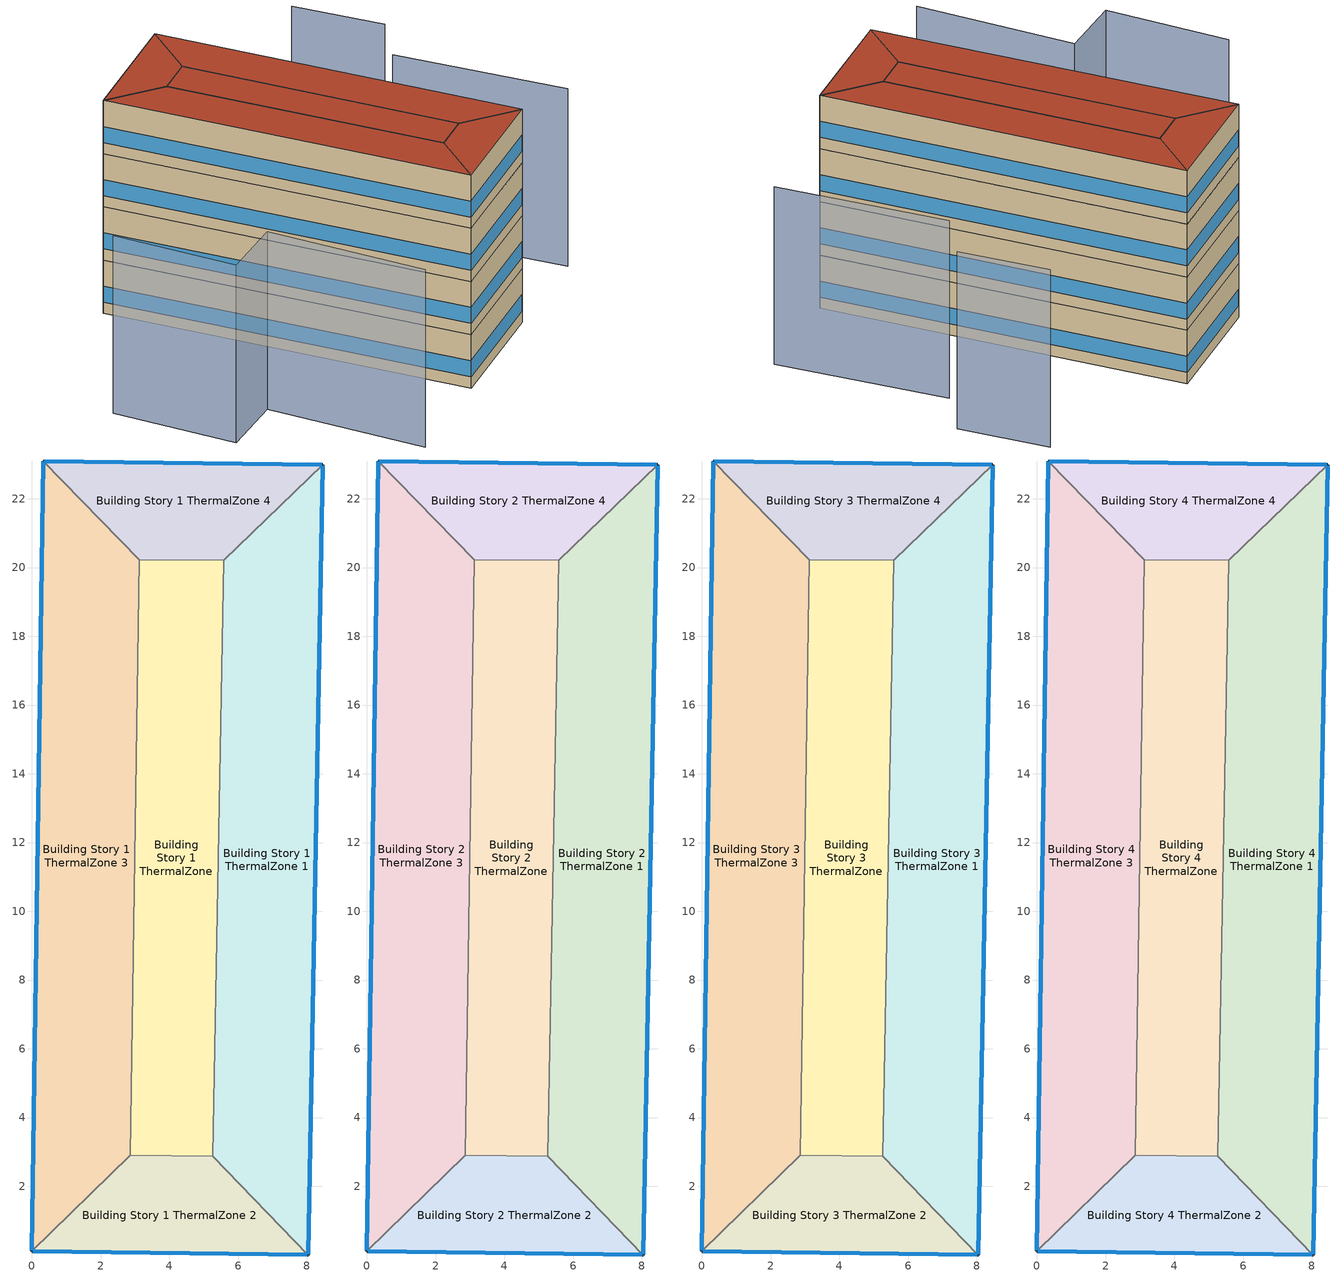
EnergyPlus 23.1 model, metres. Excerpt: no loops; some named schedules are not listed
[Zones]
Building Story 1 ThermalZone
 floor ground (Typical Insulated Carpeted 8in Slab Floor): 5.58,20.21 5.26,2.87 2.87,2.9 3.12,20.23 z0
 wall adiabatic (Typical Interior Wall): 5.26,2.87 5.58,20.21 3.12,20.23 2.87,2.9 5.26,2.87 z0:3.6
 ceiling adiabatic (Typical Interior Floor): 3.12,20.23 2.87,2.9 5.26,2.87 5.58,20.21 z3.6
Building Story 1 ThermalZone 1
 floor ground (Typical Insulated Carpeted 8in Slab Floor): 8.46,22.99 8.04,0 5.26,2.87 5.58,20.21 z0
 wall outside (Typical Insulated Steel Framed Exterior Wall R-20.41): 8.04,0 8.46,22.99 z0:3.6
 wall adiabatic (Typical Interior Wall): 8.46,22.99 5.58,20.21 5.26,2.87 8.04,0 z0:3.6
 window (U 0.48 SHGC 0.40 Dbl Ref-D Clr 6mm/13mm): 8.04,0.03 8.46,22.96 z0.76:1.84
 ceiling adiabatic (Typical Interior Ceiling): 5.58,20.21 5.26,2.87 8.04,0 8.46,22.99 z3.6
Building Story 1 ThermalZone 2
 floor ground (Typical Insulated Carpeted 8in Slab Floor): 8.04,0 0,0.11 2.87,2.9 5.26,2.87 z0
 wall outside (Typical Insulated Steel Framed Exterior Wall R-20.41): 0,0.11 8.04,0 z0:3.6
 wall adiabatic (Typical Interior Wall): 8.04,0 5.26,2.87 2.87,2.9 0,0.11 z0:3.6
 window (U 0.48 SHGC 0.40 Dbl Ref-D Clr 6mm/13mm): 0.03,0.11 8.01,0 z0.76:1.85
 ceiling adiabatic (Typical Interior Ceiling): 5.26,2.87 2.87,2.9 0,0.11 8.04,0 z3.6
Building Story 1 ThermalZone 3
 floor ground (Typical Insulated Carpeted 8in Slab Floor): 0,0.11 0.33,23.1 3.12,20.23 2.87,2.9 z0
 wall outside (Typical Insulated Steel Framed Exterior Wall R-20.41): 0.33,23.1 0,0.11 z0:3.6
 wall adiabatic (Typical Interior Wall): 0,0.11 2.87,2.9 3.12,20.23 0.33,23.1 z0:3.6
 window (U 0.48 SHGC 0.40 Dbl Ref-D Clr 6mm/13mm): 0.33,23.08 0,0.14 z0.76:1.84
 ceiling adiabatic (Typical Interior Ceiling): 2.87,2.9 3.12,20.23 0.33,23.1 0,0.11 z3.6
Building Story 1 ThermalZone 4
 floor ground (Typical Insulated Carpeted 8in Slab Floor): 0.33,23.1 8.46,22.99 5.58,20.21 3.12,20.23 z0
 wall outside (Typical Insulated Steel Framed Exterior Wall R-20.41): 8.46,22.99 0.33,23.1 z0:3.6
 wall adiabatic (Typical Interior Wall): 0.33,23.1 3.12,20.23 5.58,20.21 8.46,22.99 z0:3.6
 window (U 0.48 SHGC 0.40 Dbl Ref-D Clr 6mm/13mm): 8.43,22.99 0.36,23.1 z0.76:1.85
 ceiling adiabatic (Typical Interior Ceiling): 3.12,20.23 5.58,20.21 8.46,22.99 0.33,23.1 z3.6
Building Story 2 ThermalZone
 floor adiabatic (Typical Interior Floor): 5.58,20.21 5.26,2.87 2.87,2.9 3.12,20.23 z3.6
 wall adiabatic (Typical Interior Wall): 5.26,2.87 5.58,20.21 3.12,20.23 2.87,2.9 5.26,2.87 z3.6:7.2
 ceiling adiabatic (Typical Interior Ceiling): 3.12,20.23 2.87,2.9 5.26,2.87 5.58,20.21 z7.2
Building Story 2 ThermalZone 1
 floor adiabatic (Typical Interior Ceiling): 8.46,22.99 8.04,0 5.26,2.87 5.58,20.21 z3.6
 wall outside (Typical Insulated Steel Framed Exterior Wall R-20.41): 8.04,0 8.46,22.99 z3.6:7.2
 wall adiabatic (Typical Interior Wall): 8.46,22.99 5.58,20.21 5.26,2.87 8.04,0 z3.6:7.2
 window (U 0.48 SHGC 0.40 Dbl Ref-D Clr 6mm/13mm): 8.04,0.03 8.46,22.96 z4.36:5.44
 ceiling adiabatic (Typical Interior Ceiling): 5.58,20.21 5.26,2.87 8.04,0 8.46,22.99 z7.2
Building Story 2 ThermalZone 2
 floor adiabatic (Typical Interior Ceiling): 8.04,0 0,0.11 2.87,2.9 5.26,2.87 z3.6
 wall outside (Typical Insulated Steel Framed Exterior Wall R-20.41): 0,0.11 8.04,0 z3.6:7.2
 wall adiabatic (Typical Interior Wall): 8.04,0 5.26,2.87 2.87,2.9 0,0.11 z3.6:7.2
 window (U 0.48 SHGC 0.40 Dbl Ref-D Clr 6mm/13mm): 0.03,0.11 8.01,0 z4.36:5.45
 ceiling adiabatic (Typical Interior Ceiling): 5.26,2.87 2.87,2.9 0,0.11 8.04,0 z7.2
Building Story 2 ThermalZone 3
 floor adiabatic (Typical Interior Ceiling): 0,0.11 0.33,23.1 3.12,20.23 2.87,2.9 z3.6
 wall outside (Typical Insulated Steel Framed Exterior Wall R-20.41): 0.33,23.1 0,0.11 z3.6:7.2
 wall adiabatic (Typical Interior Wall): 0,0.11 2.87,2.9 3.12,20.23 0.33,23.1 z3.6:7.2
 window (U 0.48 SHGC 0.40 Dbl Ref-D Clr 6mm/13mm): 0.33,23.08 0,0.14 z4.36:5.44
 ceiling adiabatic (Typical Interior Ceiling): 2.87,2.9 3.12,20.23 0.33,23.1 0,0.11 z7.2
Building Story 2 ThermalZone 4
 floor adiabatic (Typical Interior Ceiling): 0.33,23.1 8.46,22.99 5.58,20.21 3.12,20.23 z3.6
 wall outside (Typical Insulated Steel Framed Exterior Wall R-20.41): 8.46,22.99 0.33,23.1 z3.6:7.2
 wall adiabatic (Typical Interior Wall): 0.33,23.1 3.12,20.23 5.58,20.21 8.46,22.99 z3.6:7.2
 window (U 0.48 SHGC 0.40 Dbl Ref-D Clr 6mm/13mm): 8.43,22.99 0.36,23.1 z4.36:5.45
 ceiling adiabatic (Typical Interior Ceiling): 3.12,20.23 5.58,20.21 8.46,22.99 0.33,23.1 z7.2
Building Story 3 ThermalZone
 floor adiabatic (Typical Interior Ceiling): 5.58,20.21 5.26,2.87 2.87,2.9 3.12,20.23 z7.2
 wall adiabatic (Typical Interior Wall): 5.26,2.87 5.58,20.21 3.12,20.23 2.87,2.9 5.26,2.87 z7.2:10.8
 ceiling adiabatic (Typical Interior Ceiling): 3.12,20.23 2.87,2.9 5.26,2.87 5.58,20.21 z10.8
Building Story 3 ThermalZone 1
 floor adiabatic (Typical Interior Ceiling): 8.46,22.99 8.04,0 5.26,2.87 5.58,20.21 z7.2
 wall outside (Typical Insulated Steel Framed Exterior Wall R-20.41): 8.04,0 8.46,22.99 z7.2:10.8
 wall adiabatic (Typical Interior Wall): 8.46,22.99 5.58,20.21 5.26,2.87 8.04,0 z7.2:10.8
 window (U 0.48 SHGC 0.40 Dbl Ref-D Clr 6mm/13mm): 8.04,0.03 8.46,22.96 z7.96:9.04
 ceiling adiabatic (Typical Interior Ceiling): 5.58,20.21 5.26,2.87 8.04,0 8.46,22.99 z10.8
Building Story 3 ThermalZone 2
 floor adiabatic (Typical Interior Ceiling): 8.04,0 0,0.11 2.87,2.9 5.26,2.87 z7.2
 wall outside (Typical Insulated Steel Framed Exterior Wall R-20.41): 0,0.11 8.04,0 z7.2:10.8
 wall adiabatic (Typical Interior Wall): 8.04,0 5.26,2.87 2.87,2.9 0,0.11 z7.2:10.8
 window (U 0.48 SHGC 0.40 Dbl Ref-D Clr 6mm/13mm): 0.03,0.11 8.01,0 z7.96:9.05
 ceiling adiabatic (Typical Interior Floor): 5.26,2.87 2.87,2.9 0,0.11 8.04,0 z10.8
Building Story 3 ThermalZone 3
 floor adiabatic (Typical Interior Ceiling): 0,0.11 0.33,23.1 3.12,20.23 2.87,2.9 z7.2
 wall outside (Typical Insulated Steel Framed Exterior Wall R-20.41): 0.33,23.1 0,0.11 z7.2:10.8
 wall adiabatic (Typical Interior Wall): 0,0.11 2.87,2.9 3.12,20.23 0.33,23.1 z7.2:10.8
 window (U 0.48 SHGC 0.40 Dbl Ref-D Clr 6mm/13mm): 0.33,23.08 0,0.14 z7.96:9.04
 ceiling adiabatic (Typical Interior Floor): 2.87,2.9 3.12,20.23 0.33,23.1 0,0.11 z10.8
Building Story 3 ThermalZone 4
 floor adiabatic (Typical Interior Ceiling): 0.33,23.1 8.46,22.99 5.58,20.21 3.12,20.23 z7.2
 wall outside (Typical Insulated Steel Framed Exterior Wall R-20.41): 8.46,22.99 0.33,23.1 z7.2:10.8
 wall adiabatic (Typical Interior Wall): 0.33,23.1 3.12,20.23 5.58,20.21 8.46,22.99 z7.2:10.8
 window (U 0.48 SHGC 0.40 Dbl Ref-D Clr 6mm/13mm): 8.43,22.99 0.36,23.1 z7.96:9.05
 ceiling adiabatic (Typical Interior Floor): 3.12,20.23 5.58,20.21 8.46,22.99 0.33,23.1 z10.8
Building Story 4 ThermalZone
 floor adiabatic (Typical Interior Ceiling): 5.58,20.21 5.26,2.87 2.87,2.9 3.12,20.23 z10.8
 wall adiabatic (Typical Interior Wall): 5.26,2.87 5.58,20.21 3.12,20.23 2.87,2.9 5.26,2.87 z10.8:14.4
 roof outside (Typical IEAD Roof R-31.25): 3.12,20.23 2.87,2.9 5.26,2.87 5.58,20.21 z14.4
Building Story 4 ThermalZone 1
 floor adiabatic (Typical Interior Ceiling): 8.46,22.99 8.04,0 5.26,2.87 5.58,20.21 z10.8
 wall outside (Typical Insulated Steel Framed Exterior Wall R-20.41): 8.04,0 8.46,22.99 z10.8:14.4
 wall adiabatic (Typical Interior Wall): 8.46,22.99 5.58,20.21 5.26,2.87 8.04,0 z10.8:14.4
 window (U 0.48 SHGC 0.40 Dbl Ref-D Clr 6mm/13mm): 8.04,0.03 8.46,22.96 z11.56:12.64
 roof outside (Typical IEAD Roof R-31.25): 5.58,20.21 5.26,2.87 8.04,0 8.46,22.99 z14.4
Building Story 4 ThermalZone 2
 floor adiabatic (Typical Interior Floor): 8.04,0 0,0.11 2.87,2.9 5.26,2.87 z10.8
 wall outside (Typical Insulated Steel Framed Exterior Wall R-20.41): 0,0.11 8.04,0 z10.8:14.4
 wall adiabatic (Typical Interior Wall): 8.04,0 5.26,2.87 2.87,2.9 0,0.11 z10.8:14.4
 window (U 0.48 SHGC 0.40 Dbl Ref-D Clr 6mm/13mm): 0.03,0.11 8.01,0 z11.56:12.65
 roof outside (Typical IEAD Roof R-31.25): 5.26,2.87 2.87,2.9 0,0.11 8.04,0 z14.4
Building Story 4 ThermalZone 3
 floor adiabatic (Typical Interior Floor): 0,0.11 0.33,23.1 3.12,20.23 2.87,2.9 z10.8
 wall outside (Typical Insulated Steel Framed Exterior Wall R-20.41): 0.33,23.1 0,0.11 z10.8:14.4
 wall adiabatic (Typical Interior Wall): 0,0.11 2.87,2.9 3.12,20.23 0.33,23.1 z10.8:14.4
 window (U 0.48 SHGC 0.40 Dbl Ref-D Clr 6mm/13mm): 0.33,23.08 0,0.14 z11.56:12.64
 roof outside (Typical IEAD Roof R-31.25): 2.87,2.9 3.12,20.23 0.33,23.1 0,0.11 z14.4
Building Story 4 ThermalZone 4
 floor adiabatic (Typical Interior Floor): 0.33,23.1 8.46,22.99 5.58,20.21 3.12,20.23 z10.8
 wall outside (Typical Insulated Steel Framed Exterior Wall R-20.41): 8.46,22.99 0.33,23.1 z10.8:14.4
 wall adiabatic (Typical Interior Wall): 0.33,23.1 3.12,20.23 5.58,20.21 8.46,22.99 z10.8:14.4
 window (U 0.48 SHGC 0.40 Dbl Ref-D Clr 6mm/13mm): 8.43,22.99 0.36,23.1 z11.56:12.65
 roof outside (Typical IEAD Roof R-31.25): 3.12,20.23 5.58,20.21 8.46,22.99 0.33,23.1 z14.4
shading: -7.2,0.22 -6.45,10.33 / -6.45,10.33 -10.63,10.66 / -10.63,10.66 -10.05,18.55 / 18,18.1 18,12.33 / 14.9,10.66 14.9,-0.22 z0:12
[Building]
bld_18: Terrain=City
[Site:Location]
Laramie General Brees Field_WY_USA: Latitude {deg}=41.3151; Longitude {deg}=-105.579; Time Zone {hr}=-7; Elevation {m}=2215
[Site:GroundTemperature:FCfactorMethod]
8.6, 2.8, -4.1, -8.8, -2.2, 0.3, 6.7, 10.1, 16.5, 20.6, 19.2, 14.7
[Site:WaterMainsTemperature]
Calculation Method=Correlation; Annual Average Outdoor Air Temperature {C}=8.96667; Maximum Difference In Monthly Average Outdoor Air Temperatures {deltaC}=26.2
[SizingPeriod:DesignDay] Day of Month=21; Dry-Bulb Temperature Range Modifier Type=DefaultMultipliers; Humidity Condition Type=Wetbulb; Barometric Pressure {Pa}=98769; Rain Indicator=No; Snow Indicator=No; Daylight Saving Time Indicator=No; Begin Environment Reset Mode=FullResetAtBeginEnvironment
Name | Month | Day Type | Maximum Dry-Bulb Temperature {C} | Daily Dry-Bulb Temperature Range {deltaC} | Wetbulb or DewPoint at Maximum Dry-Bulb {C} | Wind Speed {m/s} | Wind Direction {deg} | Solar Model Indicator | ASHRAE Clear Sky Optical Depth for Beam Irradiance (taub) | ASHRAE Clear Sky Optical Depth for Diffuse Irradiance (taud) | Sky Clearness
Buffalo Niagara Intl Ap Ann Clg .4% Condns DB=>MWB 1 | 7 | SummerDesignDay | 30.3 | 9.3 | 21.8 | 5.7 | 240 | ASHRAETau | 0.462 | 2.001
Buffalo Niagara Intl Ap Ann Clg .4% Condns WB=>MDB 1 | 7 | SummerDesignDay | 27.8 | 9.3 | 23.8 | 5.7 | 240 | ASHRAETau | 0.462 | 2.001
Buffalo Niagara Intl Ap Ann Htg 99.6% Condns DB 1 | 1 | WinterDesignDay | -16.3 | 0 | -16.3 | 5.1 | 270 | ASHRAEClearSky |  |  | 0
[Material] Thermal Absorptance=0.9; Solar Absorptance=0.7
Name | Roughness | Thickness {m} | Conductivity {W/m-K} | Density {kg/m3} | Specific Heat {J/kg-K} | Visible Absorptance
100mm Normalweight concrete floor | MediumRough | 0.1016 | 2.31045 | 2322 | 832.557 | 0.7
25mm Stucco | Smooth | 0.0254 | 0.72 | 1856 | 840 | 0.7
5/8 in. Gypsum Board | MediumSmooth | 0.0159 | 0.16 | 800 | 1090 | 0.7
8 in. Normalweight Concrete Floor | MediumRough | 0.2032 | 2.31 | 2322 | 832 | 0.7
G01 13mm gypsum board | Smooth | 0.0127 | 0.160031 | 800.001 | 1090.73 | 0.5
Metal Roof Surface | Smooth | 0.0008 | 45.28 | 7824 | 500 | 0.7
Roof Membrane | VeryRough | 0.0095 | 0.16 | 1121.29 | 1460 | 0.7
Std Wood 6inch 1; Std Wood 6inch 2 | MediumSmooth | 0.15 | 0.12 | 540 | 1210 | 0.7
[Material:NoMass] Roughness=Smooth; Thermal Absorptance=0.9; Solar Absorptance=0.7
Name | Thermal Resistance {m2-K/W} | Visible Absorptance
CP02 CARPET PAD; Typical Carpet Pad | 0.21648 | 0.8
Typical Insulation R-18.23 | 3.21036 | 0.7
Typical Insulation R-30.13 | 5.30668 | 0.7
[WindowMaterial:Gas]
AIR 13MM: Gas Type=Air; Thickness {m}=0.0127
[WindowMaterial:Glazing] Optical Data Type=SpectralAverage; Thickness {m}=0.006; Infrared Transmittance at Normal Incidence=0; Front Side Infrared Hemispherical Emissivity=0.84; Conductivity {W/m-K}=0.9; Dirt Correction Factor for Solar and Visible Transmittance=1; Solar Diffusing=No
Name | Solar Transmittance at Normal Incidence | Front Side Solar Reflectance at Normal Incidence | Back Side Solar Reflectance at Normal Incidence | Visible Transmittance at Normal Incidence | Front Side Visible Reflectance at Normal Incidence | Back Side Visible Reflectance at Normal Incidence | Back Side Infrared Hemispherical Emissivity
CLEAR 6MM | 0.775 | 0.071 | 0.071 | 0.881 | 0.08 | 0.08 | 0.84
REF D CLEAR 6MM | 0.429 | 0.308 | 0.379 | 0.334 | 0.453 | 0.505 | 0.82
[Construction]
InteriorFurnishings 1: Std Wood 6inch 1
InteriorFurnishings 2: Std Wood 6inch 2
Typical IEAD Roof R-31.25: Roof Membrane, Typical Insulation R-30.13, Metal Roof Surface
Typical Insulated Carpeted 8in Slab Floor: 8 in. Normalweight Concrete Floor, Typical Carpet Pad
Typical Insulated Steel Framed Exterior Wall R-20.41: 25mm Stucco, 5/8 in. Gypsum Board, Typical Insulation R-18.23, 5/8 in. Gypsum Board
Typical Interior Ceiling: CP02 CARPET PAD, 100mm Normalweight concrete floor
Typical Interior Floor: 100mm Normalweight concrete floor, CP02 CARPET PAD
Typical Interior Wall: G01 13mm gypsum board, G01 13mm gypsum board
U 0.48 SHGC 0.40 Dbl Ref-D Clr 6mm/13mm: REF D CLEAR 6MM, AIR 13MM, CLEAR 6MM
[Zone] Multiplier=1; Part of Total Floor Area=Yes
Building Story 1 ThermalZone; Building Story 1 ThermalZone 1; Building Story 1 ThermalZone 2; Building Story 1 ThermalZone 3; Building Story 1 ThermalZone 4; Building Story 2 ThermalZone; Building Story 2 ThermalZone 1; Building Story 2 ThermalZone 2; Building Story 2 ThermalZone 3; Building Story 2 ThermalZone 4; Building Story 3 ThermalZone; Building Story 3 ThermalZone 1; Building Story 3 ThermalZone 2; Building Story 3 ThermalZone 3; Building Story 3 ThermalZone 4; Building Story 4 ThermalZone; Building Story 4 ThermalZone 1; Building Story 4 ThermalZone 2; Building Story 4 ThermalZone 3; Building Story 4 ThermalZone 4
[Space]
Name | Zone | Space Type
Building Story 1 Space | Building Story 1 ThermalZone | Story Ground Blended Space Type
Building Story 1 Space 1 | Building Story 1 ThermalZone 1 | Story Ground Blended Space Type
Building Story 1 Space 2 | Building Story 1 ThermalZone 2 | Story Ground Blended Space Type
Building Story 1 Space 3 | Building Story 1 ThermalZone 3 | Story Ground Blended Space Type
Building Story 1 Space 4 | Building Story 1 ThermalZone 4 | Story Ground Blended Space Type
Building Story 2 Space | Building Story 2 ThermalZone | Story Mid Blended Space Type
Building Story 2 Space 1 | Building Story 2 ThermalZone 1 | Story Mid Blended Space Type
Building Story 2 Space 2 | Building Story 2 ThermalZone 2 | Story Mid Blended Space Type
Building Story 2 Space 3 | Building Story 2 ThermalZone 3 | Story Mid Blended Space Type
Building Story 2 Space 4 | Building Story 2 ThermalZone 4 | Story Mid Blended Space Type
Building Story 3 Space | Building Story 3 ThermalZone | Story Mid2 Blended Space Type
Building Story 3 Space 1 | Building Story 3 ThermalZone 1 | Story Mid2 Blended Space Type
Building Story 3 Space 2 | Building Story 3 ThermalZone 2 | Story Mid2 Blended Space Type
Building Story 3 Space 3 | Building Story 3 ThermalZone 3 | Story Mid2 Blended Space Type
Building Story 3 Space 4 | Building Story 3 ThermalZone 4 | Story Mid2 Blended Space Type
Building Story 4 Space | Building Story 4 ThermalZone | Story Top Blended Space Type
Building Story 4 Space 1 | Building Story 4 ThermalZone 1 | Story Top Blended Space Type
Building Story 4 Space 2 | Building Story 4 ThermalZone 2 | Story Top Blended Space Type
Building Story 4 Space 3 | Building Story 4 ThermalZone 3 | Story Top Blended Space Type
Building Story 4 Space 4 | Building Story 4 ThermalZone 4 | Story Top Blended Space Type
[SpaceList]
Story Ground Blended Space Type: Building Story 1 Space 4, Building Story 1 Space 2, Building Story 1 Space 1, Building Story 1 Space, Building Story 1 Space 3
Story Mid Blended Space Type: Building Story 2 Space 4, Building Story 2 Space, Building Story 2 Space 2, Building Story 2 Space 1, Building Story 2 Space 3
Story Mid2 Blended Space Type: Building Story 3 Space, Building Story 3 Space 2, Building Story 3 Space 1, Building Story 3 Space 3, Building Story 3 Space 4
Story Top Blended Space Type: Building Story 4 Space 3, Building Story 4 Space 4, Building Story 4 Space 1, Building Story 4 Space, Building Story 4 Space 2
[InternalMass]
Name | Construction | Zone or ZoneList | Space or SpaceList | Surface Area {m2}
Building Story 1 Space 4 SecondarySchool Auditorium  - Story Ground Mass | InteriorFurnishings 1 | Building Story 1 ThermalZone 4 | Building Story 1 Space 4 | 3.61767
Building Story 1 Space 2 SecondarySchool Auditorium  - Story Ground Mass | InteriorFurnishings 1 | Building Story 1 ThermalZone 2 | Building Story 1 Space 2 | 3.57046
Building Story 1 Space 1 SecondarySchool Auditorium  - Story Ground Mass | InteriorFurnishings 1 | Building Story 1 ThermalZone 1 | Building Story 1 Space 1 | 13.7972
Building Story 1 Space SecondarySchool Auditorium  - Story Ground Mass | InteriorFurnishings 1 | Building Story 1 ThermalZone | Building Story 1 Space | 10.1664
Building Story 1 Space 3 SecondarySchool Auditorium  - Story Ground Mass | InteriorFurnishings 1 | Building Story 1 ThermalZone 3 | Building Story 1 Space 3 | 13.7975
Building Story 1 Space 4 SecondarySchool Cafeteria  - Story Ground Mass | InteriorFurnishings 1 | Building Story 1 ThermalZone 4 | Building Story 1 Space 4 | 2.28975
Building Story 1 Space 2 SecondarySchool Cafeteria  - Story Ground Mass | InteriorFurnishings 1 | Building Story 1 ThermalZone 2 | Building Story 1 Space 2 | 2.25988
Building Story 1 Space 1 SecondarySchool Cafeteria  - Story Ground Mass | InteriorFurnishings 1 | Building Story 1 ThermalZone 1 | Building Story 1 Space 1 | 8.73277
Building Story 1 Space SecondarySchool Cafeteria  - Story Ground Mass | InteriorFurnishings 1 | Building Story 1 ThermalZone | Building Story 1 Space | 6.43469
Building Story 1 Space 3 SecondarySchool Cafeteria  - Story Ground Mass | InteriorFurnishings 1 | Building Story 1 ThermalZone 3 | Building Story 1 Space 3 | 8.73291
Building Story 1 Space 4 SecondarySchool ComputerRoom  - Story Ground Mass | InteriorFurnishings 1 | Building Story 1 ThermalZone 4 | Building Story 1 Space 4 | 3.49564
Building Story 1 Space 2 SecondarySchool ComputerRoom  - Story Ground Mass | InteriorFurnishings 1 | Building Story 1 ThermalZone 2 | Building Story 1 Space 2 | 3.45003
Building Story 1 Space 1 SecondarySchool ComputerRoom  - Story Ground Mass | InteriorFurnishings 1 | Building Story 1 ThermalZone 1 | Building Story 1 Space 1 | 13.3318
Building Story 1 Space SecondarySchool ComputerRoom  - Story Ground Mass | InteriorFurnishings 1 | Building Story 1 ThermalZone | Building Story 1 Space | 9.8235
Building Story 1 Space 3 SecondarySchool ComputerRoom  - Story Ground Mass | InteriorFurnishings 1 | Building Story 1 ThermalZone 3 | Building Story 1 Space 3 | 13.3321
Building Story 1 Space 4 SecondarySchool Gym  - Story Ground Mass | InteriorFurnishings 1 | Building Story 1 ThermalZone 4 | Building Story 1 Space 4 | 7.16117
Building Story 1 Space 2 SecondarySchool Gym  - Story Ground Mass | InteriorFurnishings 1 | Building Story 1 ThermalZone 2 | Building Story 1 Space 2 | 7.06772
Building Story 1 Space 1 SecondarySchool Gym  - Story Ground Mass | InteriorFurnishings 1 | Building Story 1 ThermalZone 1 | Building Story 1 Space 1 | 27.3116
Building Story 1 Space SecondarySchool Gym  - Story Ground Mass | InteriorFurnishings 1 | Building Story 1 ThermalZone | Building Story 1 Space | 20.1244
Building Story 1 Space 3 SecondarySchool Gym  - Story Ground Mass | InteriorFurnishings 1 | Building Story 1 ThermalZone 3 | Building Story 1 Space 3 | 27.312
Building Story 1 Space 4 SecondarySchool Kitchen  - Story Ground Mass | InteriorFurnishings 1 | Building Story 1 ThermalZone 4 | Building Story 1 Space 4 | 0.789571
Building Story 1 Space 2 SecondarySchool Kitchen  - Story Ground Mass | InteriorFurnishings 1 | Building Story 1 ThermalZone 2 | Building Story 1 Space 2 | 0.779268
Building Story 1 Space 1 SecondarySchool Kitchen  - Story Ground Mass | InteriorFurnishings 1 | Building Story 1 ThermalZone 1 | Building Story 1 Space 1 | 3.0113
Building Story 1 Space SecondarySchool Kitchen  - Story Ground Mass | InteriorFurnishings 1 | Building Story 1 ThermalZone | Building Story 1 Space | 2.21886
Building Story 1 Space 3 SecondarySchool Kitchen  - Story Ground Mass | InteriorFurnishings 1 | Building Story 1 ThermalZone 3 | Building Story 1 Space 3 | 3.01135
Building Story 1 Space 4 SecondarySchool Library  - Story Ground Mass | InteriorFurnishings 1 | Building Story 1 ThermalZone 4 | Building Story 1 Space 4 | 3.07933
Building Story 1 Space 2 SecondarySchool Library  - Story Ground Mass | InteriorFurnishings 1 | Building Story 1 ThermalZone 2 | Building Story 1 Space 2 | 3.03914
Building Story 1 Space 1 SecondarySchool Library  - Story Ground Mass | InteriorFurnishings 1 | Building Story 1 ThermalZone 1 | Building Story 1 Space 1 | 11.7441
Building Story 1 Space SecondarySchool Library  - Story Ground Mass | InteriorFurnishings 1 | Building Story 1 ThermalZone | Building Story 1 Space | 8.65355
Building Story 1 Space 3 SecondarySchool Library  - Story Ground Mass | InteriorFurnishings 1 | Building Story 1 ThermalZone 3 | Building Story 1 Space 3 | 11.7443
Building Story 1 Space 4 SecondarySchool Lobby  - Story Ground Mass; Building Story 1 Space 4 SecondarySchool Restroom  - Story Ground Mass | InteriorFurnishings 1 | Building Story 1 ThermalZone 4 | Building Story 1 Space 4 | 1.53607
Building Story 1 Space 2 SecondarySchool Lobby  - Story Ground Mass; Building Story 1 Space 2 SecondarySchool Restroom  - Story Ground Mass | InteriorFurnishings 1 | Building Story 1 ThermalZone 2 | Building Story 1 Space 2 | 1.51603
Building Story 1 Space 1 SecondarySchool Lobby  - Story Ground Mass; Building Story 1 Space 1 SecondarySchool Restroom  - Story Ground Mass | InteriorFurnishings 1 | Building Story 1 ThermalZone 1 | Building Story 1 Space 1 | 5.85835
Building Story 1 Space SecondarySchool Lobby  - Story Ground Mass; Building Story 1 Space SecondarySchool Restroom  - Story Ground Mass | InteriorFurnishings 1 | Building Story 1 ThermalZone | Building Story 1 Space | 4.31669
Building Story 1 Space 3 SecondarySchool Lobby  - Story Ground Mass; Building Story 1 Space 3 SecondarySchool Restroom  - Story Ground Mass | InteriorFurnishings 1 | Building Story 1 ThermalZone 3 | Building Story 1 Space 3 | 5.85844
Building Story 1 Space 4 SecondarySchool Mechanical  - Story Ground Mass | InteriorFurnishings 1 | Building Story 1 ThermalZone 4 | Building Story 1 Space 4 | 2.50509
Building Story 1 Space 2 SecondarySchool Mechanical  - Story Ground Mass | InteriorFurnishings 1 | Building Story 1 ThermalZone 2 | Building Story 1 Space 2 | 2.4724
Building Story 1 Space 1 SecondarySchool Mechanical  - Story Ground Mass | InteriorFurnishings 1 | Building Story 1 ThermalZone 1 | Building Story 1 Space 1 | 9.55404
Building Story 1 Space SecondarySchool Mechanical  - Story Ground Mass | InteriorFurnishings 1 | Building Story 1 ThermalZone | Building Story 1 Space | 7.03984
Building Story 1 Space 3 SecondarySchool Mechanical  - Story Ground Mass | InteriorFurnishings 1 | Building Story 1 ThermalZone 3 | Building Story 1 Space 3 | 9.55419
Building Story 1 Space 4 SecondarySchool Office  - Story Ground Mass | InteriorFurnishings 1 | Building Story 1 ThermalZone 4 | Building Story 1 Space 4 | 3.89761
Building Story 1 Space 2 SecondarySchool Office  - Story Ground Mass | InteriorFurnishings 1 | Building Story 1 ThermalZone 2 | Building Story 1 Space 2 | 3.84675
Building Story 1 Space 1 SecondarySchool Office  - Story Ground Mass | InteriorFurnishings 1 | Building Story 1 ThermalZone 1 | Building Story 1 Space 1 | 14.8649
Building Story 1 Space SecondarySchool Office  - Story Ground Mass | InteriorFurnishings 1 | Building Story 1 ThermalZone | Building Story 1 Space | 10.9531
Building Story 1 Space 3 SecondarySchool Office  - Story Ground Mass | InteriorFurnishings 1 | Building Story 1 ThermalZone 3 | Building Story 1 Space 3 | 14.8651
Building Story 1 Space Mass | InteriorFurnishings 2 | Building Story 1 ThermalZone | Building Story 1 Space | 84.0477
Building Story 1 Space 1 Mass | InteriorFurnishings 2 | Building Story 1 ThermalZone 1 | Building Story 1 Space 1 | 114.064
Building Story 1 Space 2 Mass | InteriorFurnishings 2 | Building Story 1 ThermalZone 2 | Building Story 1 Space 2 | 29.5177
Building Story 1 Space 3 Mass | InteriorFurnishings 2 | Building Story 1 ThermalZone 3 | Building Story 1 Space 3 | 114.066
Building Story 1 Space 4 Mass | InteriorFurnishings 2 | Building Story 1 ThermalZone 4 | Building Story 1 Space 4 | 29.908
Building Story 2 Space 4 SecondarySchool Classroom A  - Story Mid Mass; Building Story 2 Space 4 SecondarySchool Classroom C  - Story Mid Mass | InteriorFurnishings 1 | Building Story 2 ThermalZone 4 | Building Story 2 Space 4 | 7.40582
Building Story 2 Space SecondarySchool Classroom A  - Story Mid Mass; Building Story 2 Space SecondarySchool Classroom C  - Story Mid Mass | InteriorFurnishings 1 | Building Story 2 ThermalZone | Building Story 2 Space | 20.8119
Building Story 2 Space 2 SecondarySchool Classroom A  - Story Mid Mass; Building Story 2 Space 2 SecondarySchool Classroom C  - Story Mid Mass | InteriorFurnishings 1 | Building Story 2 ThermalZone 2 | Building Story 2 Space 2 | 7.30918
Building Story 2 Space 1 SecondarySchool Classroom A  - Story Mid Mass; Building Story 2 Space 1 SecondarySchool Classroom C  - Story Mid Mass | InteriorFurnishings 1 | Building Story 2 ThermalZone 1 | Building Story 2 Space 1 | 28.2446
Building Story 2 Space 3 SecondarySchool Classroom A  - Story Mid Mass; Building Story 2 Space 3 SecondarySchool Classroom C  - Story Mid Mass | InteriorFurnishings 1 | Building Story 2 ThermalZone 3 | Building Story 2 Space 3 | 28.2451
Building Story 2 Space 4 SecondarySchool Corridor B  - Story Mid Mass | InteriorFurnishings 1 | Building Story 2 ThermalZone 4 | Building Story 2 Space 4 | 10.4427
Building Story 2 Space SecondarySchool Corridor B  - Story Mid Mass | InteriorFurnishings 1 | Building Story 2 ThermalZone | Building Story 2 Space | 29.3461
Building Story 2 Space 2 SecondarySchool Corridor B  - Story Mid Mass | InteriorFurnishings 1 | Building Story 2 ThermalZone 2 | Building Story 2 Space 2 | 10.3064
Building Story 2 Space 1 SecondarySchool Corridor B  - Story Mid Mass | InteriorFurnishings 1 | Building Story 2 ThermalZone 1 | Building Story 2 Space 1 | 39.8267
Building Story 2 Space 3 SecondarySchool Corridor B  - Story Mid Mass | InteriorFurnishings 1 | Building Story 2 ThermalZone 3 | Building Story 2 Space 3 | 39.8273
Building Story 2 Space 4 SecondarySchool Gym  - Story Mid Mass | InteriorFurnishings 1 | Building Story 2 ThermalZone 4 | Building Story 2 Space 4 | 4.65368
Building Story 2 Space SecondarySchool Gym  - Story Mid Mass | InteriorFurnishings 1 | Building Story 2 ThermalZone | Building Story 2 Space | 13.0778
Building Story 2 Space 2 SecondarySchool Gym  - Story Mid Mass | InteriorFurnishings 1 | Building Story 2 ThermalZone 2 | Building Story 2 Space 2 | 4.59296
Building Story 2 Space 1 SecondarySchool Gym  - Story Mid Mass | InteriorFurnishings 1 | Building Story 2 ThermalZone 1 | Building Story 2 Space 1 | 17.7484
Building Story 2 Space 3 SecondarySchool Gym  - Story Mid Mass | InteriorFurnishings 1 | Building Story 2 ThermalZone 3 | Building Story 2 Space 3 | 17.7487
Building Story 2 Space Mass | InteriorFurnishings 2 | Building Story 2 ThermalZone | Building Story 2 Space | 84.0477
Building Story 2 Space 1 Mass | InteriorFurnishings 2 | Building Story 2 ThermalZone 1 | Building Story 2 Space 1 | 114.064
Building Story 2 Space 2 Mass | InteriorFurnishings 2 | Building Story 2 ThermalZone 2 | Building Story 2 Space 2 | 29.5177
Building Story 2 Space 3 Mass | InteriorFurnishings 2 | Building Story 2 ThermalZone 3 | Building Story 2 Space 3 | 114.066
Building Story 2 Space 4 Mass | InteriorFurnishings 2 | Building Story 2 ThermalZone 4 | Building Story 2 Space 4 | 29.908
Building Story 3 Space Office WholeBuilding - Md Office  - Story Mid2 Mass | InteriorFurnishings 1 | Building Story 3 ThermalZone | Building Story 3 Space | 50.4286
Building Story 3 Space 2 Office WholeBuilding - Md Office  - Story Mid2 Mass | InteriorFurnishings 1 | Building Story 3 ThermalZone 2 | Building Story 3 Space 2 | 17.7106
Building Story 3 Space 1 Office WholeBuilding - Md Office  - Story Mid2 Mass | InteriorFurnishings 1 | Building Story 3 ThermalZone 1 | Building Story 3 Space 1 | 68.4386
Building Story 3 Space 3 Office WholeBuilding - Md Office  - Story Mid2 Mass | InteriorFurnishings 1 | Building Story 3 ThermalZone 3 | Building Story 3 Space 3 | 68.4397
Building Story 3 Space 4 Office WholeBuilding - Md Office  - Story Mid2 Mass | InteriorFurnishings 1 | Building Story 3 ThermalZone 4 | Building Story 3 Space 4 | 17.9448
Building Story 3 Space SecondarySchool Classroom A  - Story Mid2 Mass; Building Story 3 Space SecondarySchool Classroom C  - Story Mid2 Mass | InteriorFurnishings 1 | Building Story 3 ThermalZone | Building Story 3 Space | 9.85879
Building Story 3 Space 2 SecondarySchool Classroom A  - Story Mid2 Mass; Building Story 3 Space 2 SecondarySchool Classroom C  - Story Mid2 Mass | InteriorFurnishings 1 | Building Story 3 ThermalZone 2 | Building Story 3 Space 2 | 3.46242
Building Story 3 Space 1 SecondarySchool Classroom A  - Story Mid2 Mass; Building Story 3 Space 1 SecondarySchool Classroom C  - Story Mid2 Mass | InteriorFurnishings 1 | Building Story 3 ThermalZone 1 | Building Story 3 Space 1 | 13.3797
Building Story 3 Space 3 SecondarySchool Classroom A  - Story Mid2 Mass; Building Story 3 Space 3 SecondarySchool Classroom C  - Story Mid2 Mass | InteriorFurnishings 1 | Building Story 3 ThermalZone 3 | Building Story 3 Space 3 | 13.38
Building Story 3 Space 4 SecondarySchool Classroom A  - Story Mid2 Mass; Building Story 3 Space 4 SecondarySchool Classroom C  - Story Mid2 Mass | InteriorFurnishings 1 | Building Story 3 ThermalZone 4 | Building Story 3 Space 4 | 3.5082
Building Story 3 Space SecondarySchool Corridor B  - Story Mid2 Mass | InteriorFurnishings 1 | Building Story 3 ThermalZone | Building Story 3 Space | 13.9015
Building Story 3 Space 2 SecondarySchool Corridor B  - Story Mid2 Mass | InteriorFurnishings 1 | Building Story 3 ThermalZone 2 | Building Story 3 Space 2 | 4.88223
Building Story 3 Space 1 SecondarySchool Corridor B  - Story Mid2 Mass | InteriorFurnishings 1 | Building Story 3 ThermalZone 1 | Building Story 3 Space 1 | 18.8663
Building Story 3 Space 3 SecondarySchool Corridor B  - Story Mid2 Mass | InteriorFurnishings 1 | Building Story 3 ThermalZone 3 | Building Story 3 Space 3 | 18.8666
Building Story 3 Space 4 SecondarySchool Corridor B  - Story Mid2 Mass | InteriorFurnishings 1 | Building Story 3 ThermalZone 4 | Building Story 3 Space 4 | 4.94679
Building Story 3 Space Mass | InteriorFurnishings 2 | Building Story 3 ThermalZone | Building Story 3 Space | 84.0477
Building Story 3 Space 1 Mass | InteriorFurnishings 2 | Building Story 3 ThermalZone 1 | Building Story 3 Space 1 | 114.064
Building Story 3 Space 2 Mass | InteriorFurnishings 2 | Building Story 3 ThermalZone 2 | Building Story 3 Space 2 | 29.5177
Building Story 3 Space 3 Mass | InteriorFurnishings 2 | Building Story 3 ThermalZone 3 | Building Story 3 Space 3 | 114.066
Building Story 3 Space 4 Mass | InteriorFurnishings 2 | Building Story 3 ThermalZone 4 | Building Story 3 Space 4 | 29.908
Building Story 4 Space 3 Office WholeBuilding - Md Office  - Story Top Mass | InteriorFurnishings 1 | Building Story 4 ThermalZone 3 | Building Story 4 Space 3 | 114.066
Building Story 4 Space 4 Office WholeBuilding - Md Office  - Story Top Mass | InteriorFurnishings 1 | Building Story 4 ThermalZone 4 | Building Story 4 Space 4 | 29.908
Building Story 4 Space 1 Office WholeBuilding - Md Office  - Story Top Mass | InteriorFurnishings 1 | Building Story 4 ThermalZone 1 | Building Story 4 Space 1 | 114.064
Building Story 4 Space Office WholeBuilding - Md Office  - Story Top Mass | InteriorFurnishings 1 | Building Story 4 ThermalZone | Building Story 4 Space | 84.0477
Building Story 4 Space 2 Office WholeBuilding - Md Office  - Story Top Mass | InteriorFurnishings 1 | Building Story 4 ThermalZone 2 | Building Story 4 Space 2 | 29.5177
Building Story 4 Space Mass | InteriorFurnishings 2 | Building Story 4 ThermalZone | Building Story 4 Space | 84.0477
Building Story 4 Space 1 Mass | InteriorFurnishings 2 | Building Story 4 ThermalZone 1 | Building Story 4 Space 1 | 114.064
Building Story 4 Space 2 Mass | InteriorFurnishings 2 | Building Story 4 ThermalZone 2 | Building Story 4 Space 2 | 29.5177
Building Story 4 Space 3 Mass | InteriorFurnishings 2 | Building Story 4 ThermalZone 3 | Building Story 4 Space 3 | 114.066
Building Story 4 Space 4 Mass | InteriorFurnishings 2 | Building Story 4 ThermalZone 4 | Building Story 4 Space 4 | 29.908
[Lights] Design Level Calculation Method=Watts/Area; Return Air Fraction=0; Fraction Visible=0.2; Fraction Replaceable=1
Name | Zone or ZoneList or Space or SpaceList | Schedule | Watts per Zone Floor Area {W/m2} | Fraction Radiant
SecondarySchool Auditorium Lights 1 | Story Ground Blended Space Type | SchoolSecondary BLDG_LIGHT_SCH_2013 | 0.820262 | 0.37
SecondarySchool Cafeteria Lights 1 | Story Ground Blended Space Type | SchoolSecondary BLDG_LIGHT_SCH_2013 | 0.535655 | 0.37
SecondarySchool ComputerRoom Lights 1 | Story Ground Blended Space Type | SchoolSecondary BLDG_LIGHT_CLASSROOM_SCH_2013 | 1.56003 | 0.37
SecondarySchool Gym Lights 1 | Story Ground Blended Space Type | SchoolSecondary BLDG_LIGHT_GYM_SCH_2013 | 1.85566 | 0.37
SecondarySchool Kitchen Lights 1 | Story Ground Blended Space Type | SchoolSecondary BLDG_LIGHT_SCH_2013 | 0.343842 | 0.37
SecondarySchool Library Lights 1 | Story Ground Blended Space Type | SchoolSecondary BLDG_LIGHT_LIBRARY_SCH_2013 | 1.31882 | 0.37
SecondarySchool Lobby Lights 1 | Story Ground Blended Space Type | SchoolSecondary BLDG_LIGHT_LOBBYFLR1_SCH_2013 | 0.497551 | 0.37
SecondarySchool Mechanical Lights 1 | Story Ground Blended Space Type | SchoolSecondary BLDG_LIGHT_MECHANICAL_SCH_2013 | 0.378666 | 0.37
SecondarySchool Office Lights 1 | Story Ground Blended Space Type | SchoolSecondary BLDG_LIGHT_OFFICE_SCH_2013 | 1.55706 | 0.37
SecondarySchool Restroom Lights 1 | Story Ground Blended Space Type | SchoolSecondary BLDG_LIGHT_BATH_SCH_2013 | 0.541778 | 0.37
SecondarySchool Classroom Lights 1 | Story Mid Blended Space Type | SchoolSecondary BLDG_LIGHT_CLASSROOM_SCH_2013 | 6.61009 | 0.37
SecondarySchool Corridor Lights 1 | Story Mid Blended Space Type | SchoolSecondary BLDG_LIGHT_CORRIDOR_SCH_2013 | 2.48049 | 0.37
SecondarySchool Gym Lights 2 | Story Mid Blended Space Type | SchoolSecondary BLDG_LIGHT_GYM_SCH_2013 | 1.2059 | 0.37
Office WholeBuilding - Md Office Lights 1 | Story Mid2 Blended Space Type | OfficeMedium BLDG_LIGHT_SCH_2013 | 5.29584 | 0.7
SecondarySchool Classroom Lights 2 | Story Mid2 Blended Space Type | SchoolSecondary BLDG_LIGHT_CLASSROOM_SCH_2013 | 3.13126 | 0.37
SecondarySchool Corridor Lights 2 | Story Mid2 Blended Space Type | SchoolSecondary BLDG_LIGHT_CORRIDOR_SCH_2013 | 1.17503 | 0.37
Office WholeBuilding - Md Office Lights 2 | Story Top Blended Space Type | OfficeMedium BLDG_LIGHT_SCH_2013 | 8.82641 | 0.7
[People] Number of People Calculation Method=People/Area; Fraction Radiant=0.3; Enable ASHRAE 55 Comfort Warnings=Yes; Mean Radiant Temperature Calculation Type=ZoneAveraged; Work Efficiency Schedule=Work Efficiency Schedule; Clothing Insulation Schedule=Clothing Schedule; Air Velocity Schedule=Air Velocity Schedule; Thermal Comfort Model 1 Type=Fanger
Name | Zone or ZoneList or Space or SpaceList | Number of People Schedule | People per Floor Area {person/m2} | Activity Level Schedule
SecondarySchool Auditorium People 1 | Story Ground Blended Space Type | SchoolSecondary BLDG_OCC_SCH_Auditorium | 0.1953 | SchoolSecondary ACTIVITY_SCH
SecondarySchool Cafeteria People 1 | Story Ground Blended Space Type | SchoolSecondary BLDG_OCC_SCH_Cafeteria | 0.0824085 | SchoolSecondary ACTIVITY_SCH
SecondarySchool ComputerRoom People 1 | Story Ground Blended Space Type | SchoolSecondary BLDG_OCC_SCH_Extend | 0.044033 | SchoolSecondary ACTIVITY_SCH
SecondarySchool Gym People 1 | Story Ground Blended Space Type | SchoolSecondary BLDG_OCC_SCH_Gym | 0.0773193 | SchoolSecondary ACTIVITY_SCH
SecondarySchool Kitchen People 1 | Story Ground Blended Space Type | SchoolSecondary BLDG_OCC_SCH | 0.00432787 | SchoolSecondary ACTIVITY_SCH
SecondarySchool Library People 1 | Story Ground Blended Space Type | SchoolSecondary BLDG_OCC_SCH | 0.0110825 | SchoolSecondary ACTIVITY_SCH
SecondarySchool Office People 1 | Story Ground Blended Space Type | SchoolSecondary BLDG_OCC_SCH_Offices | 0.00701376 | SchoolSecondary ACTIVITY_SCH
SecondarySchool Classroom People 1 | Story Mid Blended Space Type | SchoolSecondary BLDG_OCC_SCH | 0.186575 | SchoolSecondary ACTIVITY_SCH
SecondarySchool Gym People 2 | Story Mid Blended Space Type | SchoolSecondary BLDG_OCC_SCH_Gym | 0.0502459 | SchoolSecondary ACTIVITY_SCH
Office WholeBuilding - Md Office People 1 | Story Mid2 Blended Space Type | OfficeMedium BLDG_OCC_SCH | 0.0322917 | OfficeMedium ACTIVITY_SCH
SecondarySchool Classroom People 2 | Story Mid2 Blended Space Type | SchoolSecondary BLDG_OCC_SCH | 0.0883824 | SchoolSecondary ACTIVITY_SCH
Office WholeBuilding - Md Office People 2 | Story Top Blended Space Type | OfficeMedium BLDG_OCC_SCH | 0.0538196 | OfficeMedium ACTIVITY_SCH
[ElectricEquipment] Design Level Calculation Method=Watts/Area
Name | Zone or ZoneList or Space or SpaceList | Schedule | Watts per Zone Floor Area {W/m2} | Fraction Radiant | Fraction Latent | Fraction Lost
2 Elevator Fans | Story Ground Blended Space Type | Elevator Schedule 3 | 0.333232 | 0.5
2 Elevator Lift Motors | Story Ground Blended Space Type | Elevator Schedule 1 | 172.819 | 0 | 0 | 1
2 Elevator Lights | Story Ground Blended Space Type | Elevator Schedule 2 | 0.348205 | 0.5
SecondarySchool Auditorium Elec Equip 1 | Story Ground Blended Space Type | SchoolSecondary BLDG_EQUIP_SCH_2013 | 0.598921 | 0.5 | 0 | 0
SecondarySchool Cafeteria Elec Equip 1 | Story Ground Blended Space Type | SchoolSecondary KITCHEN_ELEC_EQUIP_SCH | 5.89221 | 0.5 | 0 | 0
SecondarySchool ComputerRoom Elec Equip 1 | Story Ground Blended Space Type | SchoolSecondary BLDG_EQUIP_SCH_2013 | 2.33752 | 0.5 | 0 | 0
SecondarySchool Gym Elec Equip 1 | Story Ground Blended Space Type | SchoolSecondary BLDG_EQUIP_SCH_2013 | 1.18556 | 0.5 | 0 | 0
SecondarySchool Kitchen Elec Equip 1 | Story Ground Blended Space Type | SchoolSecondary KITCHEN_ELEC_EQUIP_SCH | 5.86805 | 0.3 | 0.25 | 0.2
SecondarySchool Library Elec Equip 1 | Story Ground Blended Space Type | SchoolSecondary BLDG_EQUIP_SCH_2013 | 1.03067 | 0.5 | 0 | 0
SecondarySchool Lobby Elec Equip 1; SecondarySchool Restroom Elec Equip 1 | Story Ground Blended Space Type | SchoolSecondary BLDG_EQUIP_SCH_2013 | 0.204549 | 0.5 | 0 | 0
SecondarySchool Mechanical Elec Equip 1 | Story Ground Blended Space Type | SchoolSecondary BLDG_EQUIP_SCH_2013 | 0.333587 | 0.5 | 0 | 0
SecondarySchool Office Elec Equip 1 | Story Ground Blended Space Type | SchoolSecondary BLDG_EQUIP_SCH_2013 | 1.40275 | 0.5 | 0 | 0
SecondarySchool Classroom Elec Equip 1 | Story Mid Blended Space Type | SchoolSecondary BLDG_EQUIP_SCH_2013 | 4.95224 | 0.5 | 0 | 0
SecondarySchool Corridor Elec Equip 1 | Story Mid Blended Space Type | SchoolSecondary BLDG_EQUIP_SCH_2013 | 1.39058 | 0.5 | 0 | 0
SecondarySchool Gym Elec Equip 2 | Story Mid Blended Space Type | SchoolSecondary BLDG_EQUIP_SCH_2013 | 0.770438 | 0.5 | 0 | 0
Office WholeBuilding - Md Office Elec Equip 1 | Story Mid2 Blended Space Type | OfficeMedium BLDG_EQUIP_SCH_2013 | 4.84376 | 0.5 | 0 | 0
SecondarySchool Classroom Elec Equip 2 | Story Mid2 Blended Space Type | SchoolSecondary BLDG_EQUIP_SCH_2013 | 2.34592 | 0.5 | 0 | 0
SecondarySchool Corridor Elec Equip 2 | Story Mid2 Blended Space Type | SchoolSecondary BLDG_EQUIP_SCH_2013 | 0.658731 | 0.5 | 0 | 0
Office WholeBuilding - Md Office Elec Equip 2 | Story Top Blended Space Type | OfficeMedium BLDG_EQUIP_SCH_2013 | 8.07293 | 0.5 | 0 | 0
[GasEquipment]
SecondarySchool Kitchen Gas Equip 1: Zone or ZoneList or Space or SpaceList=Story Ground Blended Space Type; Schedule=SchoolSecondary KITCHEN_GAS_EQUIP_SCH; Design Level Calculation Method=Watts/Area; Power per Zone Floor Area {W/m2}=44.3139; Fraction Latent=0.1; Fraction Radiant=0.2; Fraction Lost=0.7
[ZoneInfiltration:DesignFlowRate] Schedule=Always On Discrete; Design Flow Rate Calculation Method=Flow/ExteriorArea; Constant Term Coefficient=0; Temperature Term Coefficient=0; Velocity Term Coefficient=0.224; Velocity Squared Term Coefficient=0
Name | Zone or ZoneList or Space or SpaceList | Flow Rate per Exterior Surface Area {m3/s-m2}
SecondarySchool Auditorium  - Story Ground Infiltration | Story Ground Blended Space Type | 4.13374e-05
SecondarySchool Cafeteria  - Story Ground Infiltration | Story Ground Blended Space Type | 2.61639e-05
SecondarySchool ComputerRoom  - Story Ground Infiltration | Story Ground Blended Space Type | 3.9943e-05
SecondarySchool Gym  - Story Ground Infiltration | Story Ground Blended Space Type | 0.000195742
SecondarySchool Kitchen  - Story Ground Infiltration | Story Ground Blended Space Type | 9.02204e-06
SecondarySchool Library  - Story Ground Infiltration | Story Ground Blended Space Type | 3.5186e-05
SecondarySchool Lobby  - Story Ground Infiltration; SecondarySchool Restroom  - Story Ground Infiltration | Story Ground Blended Space Type | 1.7552e-05
SecondarySchool Mechanical  - Story Ground Infiltration | Story Ground Blended Space Type | 2.86245e-05
SecondarySchool Office  - Story Ground Infiltration | Story Ground Blended Space Type | 0.000158451
SecondarySchool Classroom A  - Story Mid Infiltration; SecondarySchool Classroom C  - Story Mid Infiltration | Story Mid Blended Space Type | 0.00017769
SecondarySchool Corridor B  - Story Mid Infiltration | Story Mid Blended Space Type | 4.71038e-05
SecondarySchool Gym  - Story Mid Infiltration | Story Mid Blended Space Type | 0.00016709
Office WholeBuilding - Md Office  - Story Mid2 Infiltration | Story Mid2 Blended Space Type | 0.000318961
SecondarySchool Classroom A  - Story Mid2 Infiltration; SecondarySchool Classroom C  - Story Mid2 Infiltration | Story Mid2 Blended Space Type | 0.000101754
SecondarySchool Corridor B  - Story Mid2 Infiltration | Story Mid2 Blended Space Type | 4.71038e-05
Office WholeBuilding - Md Office  - Story Top Infiltration | Story Top Blended Space Type | 0.000271817
[Daylighting:Controls] Lighting Control Type=Stepped; Minimum Input Power Fraction for Continuous or ContinuousOff Dimming Control=0.3; Minimum Light Output Fraction for Continuous or ContinuousOff Dimming Control=0.2; Number of Stepped Control Steps=3; Probability Lighting will be Reset When Needed in Manual Stepped Control=1; Glare Calculation Azimuth Angle of View Direction Clockwise from Zone y-Axis {deg}=-0; Maximum Allowable Discomfort Glare Index=22
Name | Zone or Space | Glare Calculation Daylighting Reference Point | Daylighting Reference Point 1 | Fraction of Lights Controlled by Reference Point 1 | Illuminance Setpoint at Reference Point 1 {lux} | Daylighting Reference Point 2 | Fraction of Lights Controlled by Reference Point 2 | Illuminance Setpoint at Reference Point 2 {lux}
Building Story 1 ThermalZone 1 DaylightingControls | Building Story 1 ThermalZone 1 | Building Story 1 Space 1 Daylt Sensor 1 | Building Story 1 Space 1 Daylt Sensor 1 | 0.684 | 538 | Building Story 1 Space 1 Daylt Sensor 2 | 0.315 | 538
Building Story 1 ThermalZone 3 DaylightingControls | Building Story 1 ThermalZone 3 | Building Story 1 Space 3 Daylt Sensor 1 | Building Story 1 Space 3 Daylt Sensor 1 | 0.684 | 538 | Building Story 1 Space 3 Daylt Sensor 2 | 0.315 | 538
Building Story 2 ThermalZone 1 DaylightingControls | Building Story 2 ThermalZone 1 | Building Story 2 Space 1 Daylt Sensor 1 | Building Story 2 Space 1 Daylt Sensor 1 | 0.684 | 215 | Building Story 2 Space 1 Daylt Sensor 2 | 0.315 | 215
Building Story 2 ThermalZone 3 DaylightingControls | Building Story 2 ThermalZone 3 | Building Story 2 Space 3 Daylt Sensor 1 | Building Story 2 Space 3 Daylt Sensor 1 | 0.684 | 215 | Building Story 2 Space 3 Daylt Sensor 2 | 0.315 | 215
Building Story 3 ThermalZone 1 DaylightingControls | Building Story 3 ThermalZone 1 | Building Story 3 Space 1 Daylt Sensor 1 | Building Story 3 Space 1 Daylt Sensor 1 | 0.465 | 377 | Building Story 3 Space 1 Daylt Sensor 2 | 0.101 | 377
Building Story 3 ThermalZone 3 DaylightingControls | Building Story 3 ThermalZone 3 | Building Story 3 Space 3 Daylt Sensor 1 | Building Story 3 Space 3 Daylt Sensor 1 | 0.465 | 377 | Building Story 3 Space 3 Daylt Sensor 2 | 0.101 | 377
Building Story 4 ThermalZone 1 DaylightingControls | Building Story 4 ThermalZone 1 | Building Story 4 Space 1 Daylt Sensor 1 | Building Story 4 Space 1 Daylt Sensor 1 | 0.465 | 377 | Building Story 4 Space 1 Daylt Sensor 2 | 0.101 | 377
Building Story 4 ThermalZone 3 DaylightingControls | Building Story 4 ThermalZone 3 | Building Story 4 Space 3 Daylt Sensor 1 | Building Story 4 Space 3 Daylt Sensor 1 | 0.465 | 377 | Building Story 4 Space 3 Daylt Sensor 2 | 0.101 | 377
[Exterior:Lights] Control Option=AstronomicalClock
Name | Schedule | Design Level {W}
Building Facades | Schedule Ruleset 1 | 273.858
Main Entries | Schedule Ruleset 2 | 240
Other Doors | Schedule Ruleset 2 | 36.3192
Parking Areas and Drives | Schedule Ruleset 2 | 764.088
[Schedule:Year]
SchoolSecondary BLDG_LIGHT_SCH_2013: SchoolSecondary BLDG_LIGHT_SCH_2013 Week Rule - Jan1-Jun24, 1, 1, 6, 24, SchoolSecondary BLDG_LIGHT_SCH_2013 Week Rule - Jun25-Jul1, 6, 25, 7, 1, SchoolSecondary BLDG_LIGHT_SCH_2013 Week Rule - Jul2-Aug26, 7, 2, 8, 26, SchoolSecondary BLDG_LIGHT_SCH_2013 Week Rule - Aug27-Sep2, 8, 27, 9, 2, SchoolSecondary BLDG_LIGHT_SCH_2013 Week Rule - Sep3-Dec31, 9, 3, 12, 31
SchoolSecondary BLDG_LIGHT_CLASSROOM_SCH_2013: SchoolSecondary BLDG_LIGHT_CLASSROOM_SCH_2013 Week Rule - Jan1-Jun24, 1, 1, 6, 24, SchoolSecondary BLDG_LIGHT_CLASSROOM_SCH_2013 Week Rule - Jun25-Jul1, 6, 25, 7, 1, SchoolSecondary BLDG_LIGHT_CLASSROOM_SCH_2013 Week Rule - Jul2-Aug26, 7, 2, 8, 26, SchoolSecondary BLDG_LIGHT_CLASSROOM_SCH_2013 Week Rule - Aug27-Sep2, 8, 27, 9, 2, SchoolSecondary BLDG_LIGHT_CLASSROOM_SCH_2013 Week Rule - Sep3-Dec31, 9, 3, 12, 31
SchoolSecondary BLDG_LIGHT_GYM_SCH_2013: SchoolSecondary BLDG_LIGHT_GYM_SCH_2013 Week Rule - Jan1-Jun24, 1, 1, 6, 24, SchoolSecondary BLDG_LIGHT_GYM_SCH_2013 Week Rule - Jun25-Jul1, 6, 25, 7, 1, SchoolSecondary BLDG_LIGHT_GYM_SCH_2013 Week Rule - Jul2-Aug26, 7, 2, 8, 26, SchoolSecondary BLDG_LIGHT_GYM_SCH_2013 Week Rule - Aug27-Sep2, 8, 27, 9, 2, SchoolSecondary BLDG_LIGHT_GYM_SCH_2013 Week Rule - Sep3-Dec31, 9, 3, 12, 31
SchoolSecondary BLDG_LIGHT_LIBRARY_SCH_2013: SchoolSecondary BLDG_LIGHT_LIBRARY_SCH_2013 Week Rule - Jan1-Jun24, 1, 1, 6, 24, SchoolSecondary BLDG_LIGHT_LIBRARY_SCH_2013 Week Rule - Jun25-Jul1, 6, 25, 7, 1, SchoolSecondary BLDG_LIGHT_LIBRARY_SCH_2013 Week Rule - Jul2-Aug26, 7, 2, 8, 26, SchoolSecondary BLDG_LIGHT_LIBRARY_SCH_2013 Week Rule - Aug27-Sep2, 8, 27, 9, 2, SchoolSecondary BLDG_LIGHT_LIBRARY_SCH_2013 Week Rule - Sep3-Dec31, 9, 3, 12, 31
SchoolSecondary BLDG_LIGHT_LOBBYFLR1_SCH_2013: SchoolSecondary BLDG_LIGHT_LOBBYFLR1_SCH_2013 Week Rule - Jan1-Jun24, 1, 1, 6, 24, SchoolSecondary BLDG_LIGHT_LOBBYFLR1_SCH_2013 Week Rule - Jun25-Jul1, 6, 25, 7, 1, SchoolSecondary BLDG_LIGHT_LOBBYFLR1_SCH_2013 Week Rule - Jul2-Aug26, 7, 2, 8, 26, SchoolSecondary BLDG_LIGHT_LOBBYFLR1_SCH_2013 Week Rule - Aug27-Sep2, 8, 27, 9, 2, SchoolSecondary BLDG_LIGHT_LOBBYFLR1_SCH_2013 Week Rule - Sep3-Dec31, 9, 3, 12, 31
SchoolSecondary BLDG_LIGHT_MECHANICAL_SCH_2013: SchoolSecondary BLDG_LIGHT_MECHANICAL_SCH_2013 Week Rule - Jan1-Jun24, 1, 1, 6, 24, SchoolSecondary BLDG_LIGHT_MECHANICAL_SCH_2013 Week Rule - Jun25-Jul1, 6, 25, 7, 1, SchoolSecondary BLDG_LIGHT_MECHANICAL_SCH_2013 Week Rule - Jul2-Aug26, 7, 2, 8, 26, SchoolSecondary BLDG_LIGHT_MECHANICAL_SCH_2013 Week Rule - Aug27-Sep2, 8, 27, 9, 2, SchoolSecondary BLDG_LIGHT_MECHANICAL_SCH_2013 Week Rule - Sep3-Dec31, 9, 3, 12, 31
SchoolSecondary BLDG_LIGHT_OFFICE_SCH_2013: SchoolSecondary BLDG_LIGHT_OFFICE_SCH_2013 Week Rule - Jan1-Jun24, 1, 1, 6, 24, SchoolSecondary BLDG_LIGHT_OFFICE_SCH_2013 Week Rule - Jun25-Jul1, 6, 25, 7, 1, SchoolSecondary BLDG_LIGHT_OFFICE_SCH_2013 Week Rule - Jul2-Aug26, 7, 2, 8, 26, SchoolSecondary BLDG_LIGHT_OFFICE_SCH_2013 Week Rule - Aug27-Sep2, 8, 27, 9, 2, SchoolSecondary BLDG_LIGHT_OFFICE_SCH_2013 Week Rule - Sep3-Dec31, 9, 3, 12, 31
SchoolSecondary BLDG_LIGHT_BATH_SCH_2013: SchoolSecondary BLDG_LIGHT_BATH_SCH_2013 Week Rule - Jan1-Jun24, 1, 1, 6, 24, SchoolSecondary BLDG_LIGHT_BATH_SCH_2013 Week Rule - Jun25-Jul1, 6, 25, 7, 1, SchoolSecondary BLDG_LIGHT_BATH_SCH_2013 Week Rule - Jul2-Aug26, 7, 2, 8, 26, SchoolSecondary BLDG_LIGHT_BATH_SCH_2013 Week Rule - Aug27-Sep2, 8, 27, 9, 2, SchoolSecondary BLDG_LIGHT_BATH_SCH_2013 Week Rule - Sep3-Dec31, 9, 3, 12, 31
Schedule Ruleset 1: Schedule Ruleset 1 Week Rule - Jan1-Dec31, 1, 1, 12, 31
Schedule Ruleset 2: Schedule Ruleset 2 Week Rule - Jan1-Dec31, 1, 1, 12, 31
